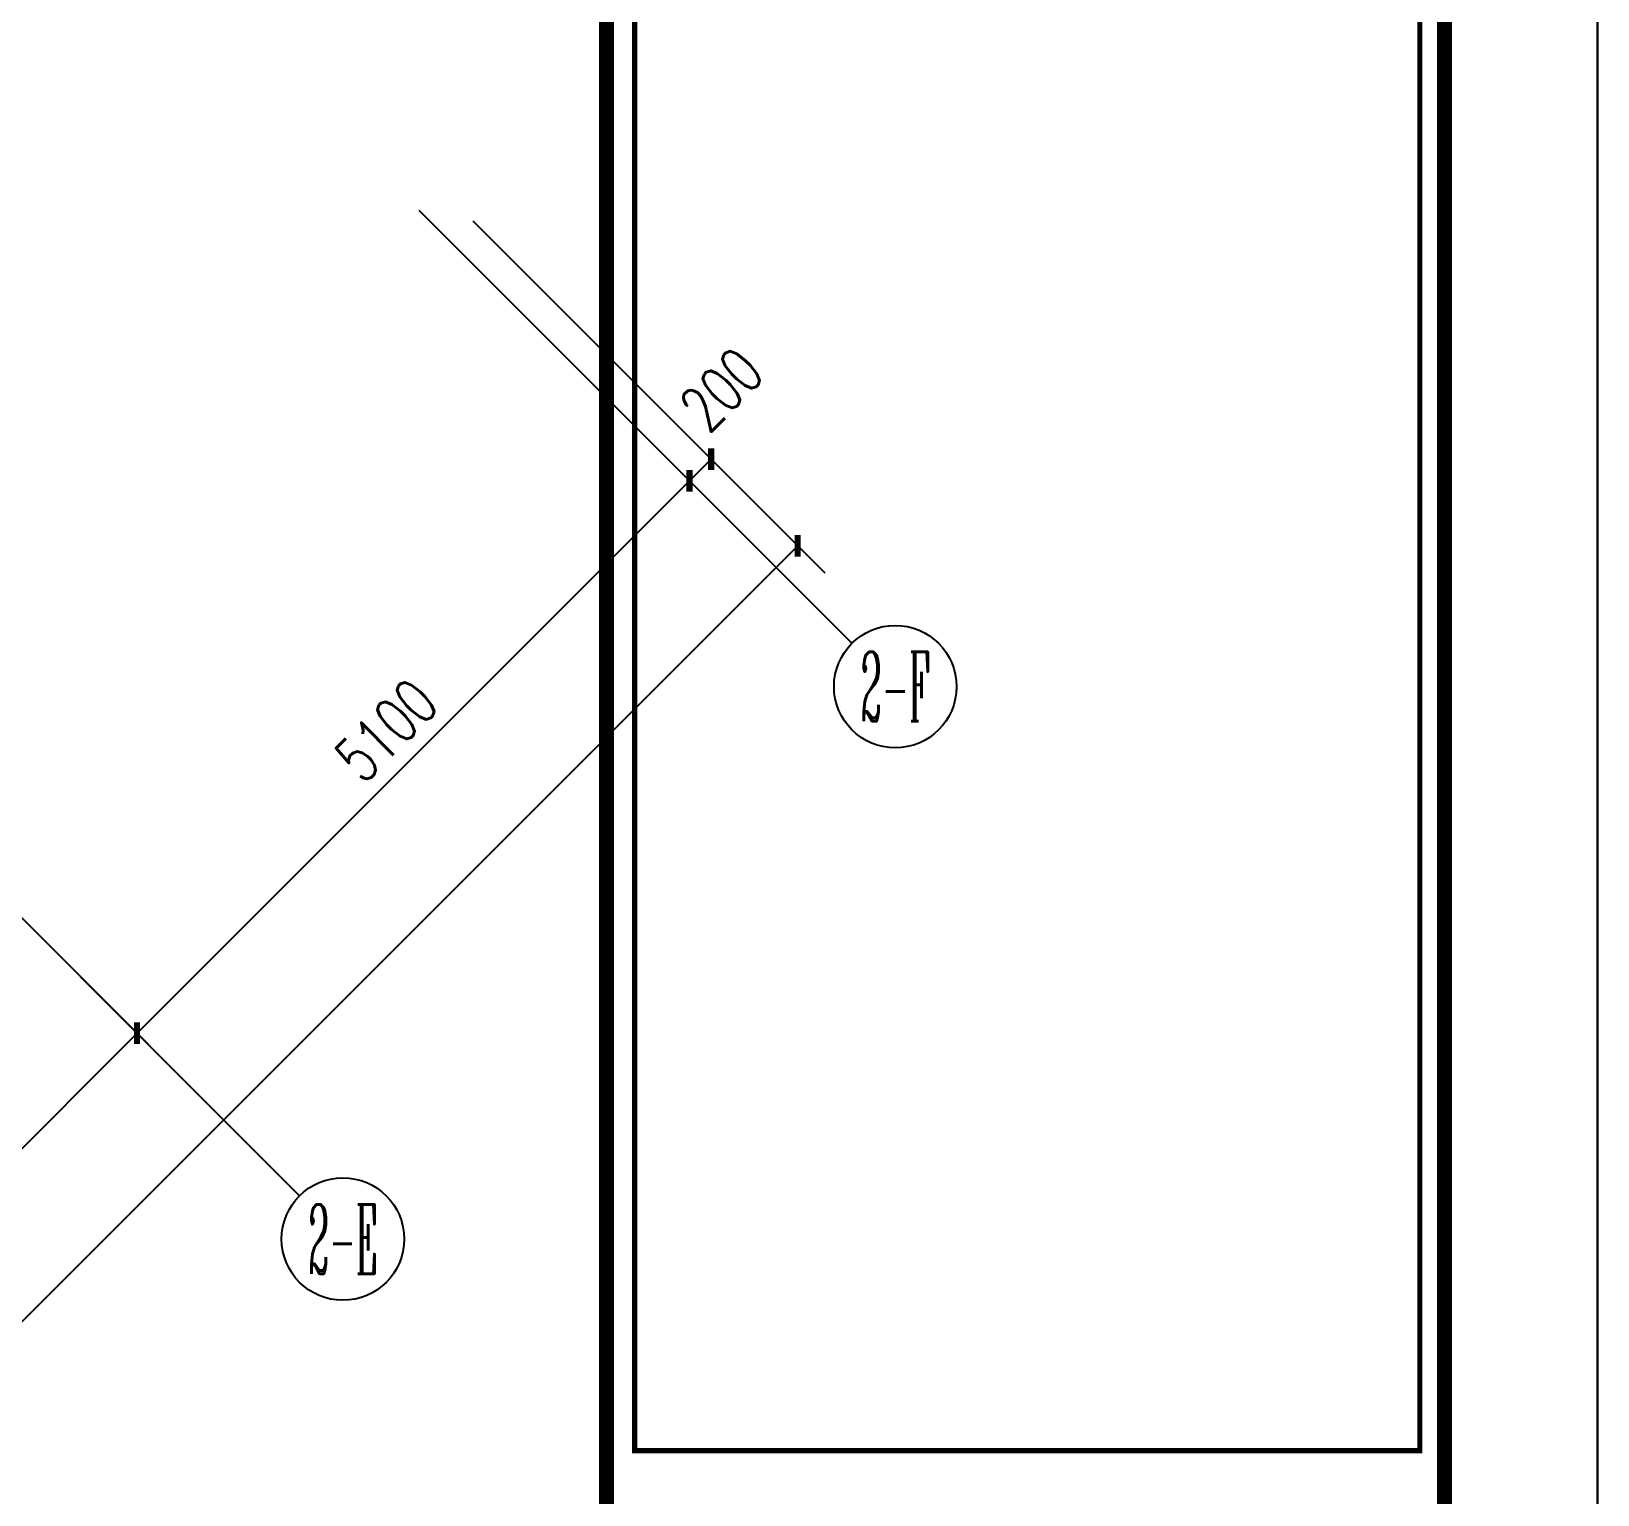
# Model space of a CAD drawing. Extents: x 815029915 to 815825525, y 579155098 to 579748855.
# Drawn here: x 815394869 to 815405096, y 579548554 to 579558107 of the extents above; entities that cross this region are included whole.
import ezdxf
from ezdxf.enums import TextEntityAlignment as Align

# ---------------------------------------------------------------- set-up
doc = ezdxf.new("R2010")
doc.units = 0
doc.header["$LTSCALE"] = 100
doc.header["$MEASUREMENT"] = 0
for name, color, linetype in [('AXIS', 3, 'Continuous'), ('AXIS_TEXT', 7, 'Continuous'), ('TK', 7, 'Continuous'), ('ZG-图框层', 4, 'Continuous'), ('zm', 1, 'Continuous')]:
    doc.layers.add(name, color=color, linetype=linetype)
doc.styles.add('_TCH_AXIS', font='COMPLEX', dxfattribs={"bigfont": 'GBCBIG'})
doc.styles.add('_TCH_DIM_T3', font='SIMPLEX', dxfattribs={"width": 0.705882, "bigfont": 'GBCBIG'})
doc.styles.add('COMPLEX', font='COMPLEX')
doc.dimstyles.new('_TCH_ARCH-100', dxfattribs={"dimscale": 100, "dimtxt": 2.975, "dimasz": 1, "dimexe": 2.5, "dimexo": 3, "dimgap": 1, "dimtad": 1, "dimdec": 0, "dimzin": 0, "dimdsep": 46, "dimtxsty": '_TCH_DIM_T3', "dimblk": 'ARCHTICK', "dimcen": 0.09, "dimclrt": 7, "dimazin": 2, "dimtfac": 1, "dimtdec": 0, "dimtix": 1, "dimtmove": 2, "dimatfit": 3, "dimfxl": 0, "dimtolj": 1, "dimtzin": 0, "dimarcsym": 0})

# ---------------------------------------------------------------- blocks, each defined once
blk = doc.blocks.new('CCIAD-TK-A0-图签')
at = {"layer": 'TK', "const_width": 1}
blk.add_lwpolyline([(1124.29, 10.46), (1124.29, 831)], dxfattribs=at)
at = {"layer": 'TK'}
blk.add_lwpolyline([(1124.29, 10.46), (1179, 10.46), (1179, 831)], dxfattribs=at)
at = {"layer": 'TK', "const_width": 0.347}
blk.add_lwpolyline([(1126.12, 756.84), (1177.39, 756.84), (1177.39, 189.94), (1126.12, 189.94)], close=True, dxfattribs=at)
blk = doc.blocks.new('_AXISO')
blk.add_circle((0, 0), 0.5)
at = {"layer": 'AXIS_TEXT', "style": 'COMPLEX', "width": 1.041667}
blk.add_attdef('A', text='', height=0.56, dxfattribs=at).set_placement((-0.25, -0.28), (0.25, -0.28), align=Align.FIT)
blk = doc.blocks.new('_ArchTick')
at = {"color": 0, "linetype": 'ByBlock', "const_width": 0.4}
blk.add_lwpolyline([(-0.5, -0.5), (0.5, 0.5)], dxfattribs=at)
blk = doc.blocks.new('*D305')
at = {"layer": 'AXIS', "color": 0, "lineweight": -2, "transparency": 16777216}
for p, q in [((815397752, 579556869), (815400050, 579554571)), ((815384954, 579539828), (815399873, 579554748)), ((815382832, 579541949), (815385130, 579539651))]:
    blk.add_line(p, q, dxfattribs=at)
at = {"layer": 'Defpoints', "color": 0, "transparency": 16777216}
for p in [(815397540, 579557082), (815399873, 579554748), (815382620, 579542162)]:
    blk.add_point(p, dxfattribs=at)
at = {"layer": 'AXIS', "color": 0, "lineweight": -2, "transparency": 16777216, "xscale": 100, "yscale": 100, "zscale": 100}
for p, rotation in [((815399873, 579554748), 44.99999999977111), ((815384954, 579539828), 224.9999999997711)]:
    blk.add_blockref('_ArchTick', p, dxfattribs=dict(at, rotation=rotation))
at = {"layer": 'AXIS', "color": 7, "transparency": 16777216, "insert": (815392238, 579547464), "char_height": 297.5, "attachment_point": 5, "rotation": 45, "style": '_TCH_DIM_T3'}
blk.add_mtext('\\A1;21100', dxfattribs=at)
blk = doc.blocks.new('*D310')
at = {"layer": 'AXIS', "color": 0, "lineweight": -2, "transparency": 16777216}
for p, q in [((815394004, 579553122), (815395737, 579551389)), ((815393015, 579549021), (815395560, 579551566)), ((815391459, 579550576), (815393191, 579548844))]:
    blk.add_line(p, q, dxfattribs=at)
at = {"layer": 'Defpoints', "color": 0, "transparency": 16777216}
for p in [(815393792, 579553334), (815395560, 579551566), (815391247, 579550788)]:
    blk.add_point(p, dxfattribs=at)
at = {"layer": 'AXIS', "color": 0, "lineweight": -2, "transparency": 16777216, "xscale": 100, "yscale": 100, "zscale": 100}
for p, rotation in [((815395560, 579551566), 45), ((815393015, 579549021), 225)]:
    blk.add_blockref('_ArchTick', p, dxfattribs=dict(at, rotation=rotation))
at = {"layer": 'AXIS', "color": 7, "transparency": 16777216, "insert": (815394111, 579550469), "char_height": 297.5, "attachment_point": 5, "rotation": 45, "style": '_TCH_DIM_T3'}
blk.add_mtext('\\A1;3600', dxfattribs=at)
blk = doc.blocks.new('*D311')
at = {"layer": 'AXIS', "color": 0, "lineweight": -2, "transparency": 16777216}
for p, q in [((815397611, 579556728), (815399343, 579554996)), ((815395560, 579551566), (815399166, 579555172)), ((815394004, 579553122), (815395737, 579551389))]:
    blk.add_line(p, q, dxfattribs=at)
at = {"layer": 'Defpoints', "color": 0, "transparency": 16777216}
for p in [(815397399, 579556940), (815399166, 579555172), (815393792, 579553334)]:
    blk.add_point(p, dxfattribs=at)
at = {"layer": 'AXIS', "color": 0, "lineweight": -2, "transparency": 16777216, "xscale": 100, "yscale": 100, "zscale": 100}
for p, rotation in [((815399166, 579555172), 45), ((815395560, 579551566), 225)]:
    blk.add_blockref('_ArchTick', p, dxfattribs=dict(at, rotation=rotation))
at = {"layer": 'AXIS', "color": 7, "transparency": 16777216, "insert": (815397187, 579553545), "char_height": 297.5, "attachment_point": 5, "rotation": 45, "style": '_TCH_DIM_T3'}
blk.add_mtext('\\A1;5100', dxfattribs=at)
blk = doc.blocks.new('*D312')
at = {"layer": 'AXIS', "color": 0, "lineweight": -2, "transparency": 16777216}
for p, q in [((815397752, 579556869), (815399485, 579555137)), ((815397611, 579556728), (815399343, 579554996)), ((815399166, 579555172), (815399308, 579555314))]:
    blk.add_line(p, q, dxfattribs=at)
at = {"layer": 'Defpoints', "color": 0, "transparency": 16777216}
for p in [(815397540, 579557082), (815397399, 579556940), (815399308, 579555314)]:
    blk.add_point(p, dxfattribs=at)
at = {"layer": 'AXIS', "color": 0, "lineweight": -2, "transparency": 16777216, "xscale": 100, "yscale": 100, "zscale": 100}
for p, rotation in [((815399308, 579555314), 45), ((815399166, 579555172), 225)]:
    blk.add_blockref('_ArchTick', p, dxfattribs=dict(at, rotation=rotation))
at = {"layer": 'AXIS', "color": 7, "transparency": 16777216, "insert": (815399375, 579555770), "char_height": 297.5, "attachment_point": 5, "rotation": 45, "style": '_TCH_DIM_T3'}
blk.add_mtext('\\A1;200', dxfattribs=at)
blk = doc.blocks.new('ll')
at = {"layer": 'ZG-图框层'}
blk.add_lwpolyline([(815136770, 579524220), (815255670, 579524220), (815255670, 579608320), (815136770, 579608320)], close=True, dxfattribs=at)

msp = doc.modelspace()

# ---------------------------------------------------------------- linework, layer by layer
at = {"layer": 'AXIS'}
for p, q in [((815397398.6, 579556940.1), (815400227, 579554111.7)), ((815393792.3, 579553333.9), (815396620.8, 579550505.5))]:
    msp.add_line(p, q, dxfattribs=at)
at = {"layer": 'ZG-图框层'}
msp.add_lwpolyline([(815286195.5, 579529893.5), (815405095.5, 579529893.5), (815405095.5, 579613993.5), (815286195.5, 579613993.5)], close=True, dxfattribs=at)
at = {"layer": 'ZG-图框层', "const_width": 100}
msp.add_lwpolyline([(815288695.5, 579530893.5), (815404095.5, 579530893.5), (815404095.5, 579612993.5), (815288695.5, 579612993.5)], close=True, dxfattribs=at)

# ---------------------------------------------------------------- block references
at = {"layer": 'AXIS'}
ref = msp.add_blockref('_AXISO', (815400509.9, 579553828.9), dxfattribs=dict(at, xscale=800, yscale=800, zscale=800))
ref.add_attrib('A', '2-F', dxfattribs={"color": 7, "height": 452.55, "style": '_TCH_AXIS', "width": 0.33871}).set_placement((815400283.6, 579553602.6), (815400736.1, 579553602.6), align=Align.FIT)
ref = msp.add_blockref('_AXISO', (815396903.6, 579550222.6), dxfattribs=dict(at, xscale=800, yscale=800, zscale=800))
ref.add_attrib('A', '2-E', dxfattribs={"color": 7, "height": 452.55, "style": '_TCH_AXIS', "width": 0.33871}).set_placement((815396677.3, 579549996.4), (815397129.9, 579549996.4), align=Align.FIT)
at = {"layer": 'TK', "xscale": 100, "yscale": 100, "zscale": 100}
msp.add_blockref('CCIAD-TK-A0-图签', (815286195.5, 579529847.9), dxfattribs=at)
at = {"layer": 'zm', "color": 1}
msp.add_blockref('ll', (149425.4, 5673.6), dxfattribs=at)

# ---------------------------------------------------------------- dimensions: what is measured, and where the dimension line sits
at = {"layer": 'AXIS'}
for p1, p2, distance, picture, middle in [((815382620.1, 579542161.6), (815397540, 579557081.6), -3300, '*D305', (815392237.6, 579547464)), ((815393792.3, 579553333.9), (815397398.6, 579556940.1), -2500, '*D311', (815397187.3, 579553545.1)), ((815391246.8, 579550788.3), (815393792.3, 579553333.9), -2500, '*D310', (815394111.4, 579550469.2))]:
    dim = msp.add_aligned_dim(p1=p1, p2=p2, distance=distance, dimstyle='_TCH_ARCH-100', dxfattribs=at)
    dim.commit()
    dim.dimension.update_dxf_attribs({"geometry": picture, "text_midpoint": middle})
dim = msp.add_linear_dim(base=(815399307.8, 579555313.8), p1=(815397398.6, 579556940.1), p2=(815397540, 579557081.6), angle=45, dimstyle='_TCH_ARCH-100', dxfattribs=at)
dim.commit()
dim.dimension.update_dxf_attribs({"geometry": '*D312', "text_midpoint": (815399375, 579555769.9), "dimtype": 161})

doc.saveas('drawing.dxf')
